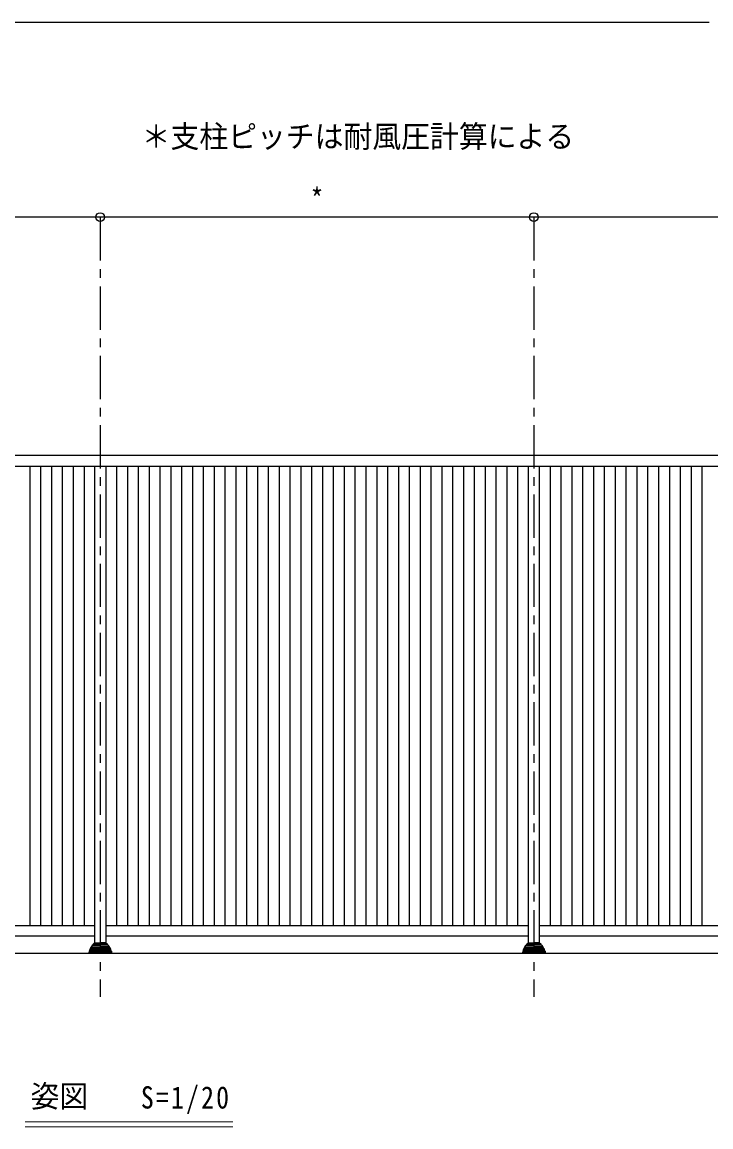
# Model space of a CAD drawing. Units: millimetres at full size, sheet at 1:5, with parts at other scales. Extents: x -1050 to 1050, y -742 to 742.
# Drawn here: x 307 to 705, y 45 to 682 of the extents above; entities that cross this region are included whole.
import ezdxf
from ezdxf.enums import TextEntityAlignment as Align

# ---------------------------------------------------------------- set-up
doc = ezdxf.new("R2010")
doc.units = ezdxf.units.MM
doc.header["$LTSCALE"] = 5
doc.linetypes.add('CHAIN1', pattern=[8, 5, -1, 1, -1])
doc.layers.add('0-9_文字', color=3, linetype='Continuous', lineweight=20)
doc.layers.add('1-5_図枠1_1', color=7, linetype='Continuous')
doc.layers.add('1-6_姿図', color=7, linetype='Continuous')
doc.styles.add('ＭＳ ゴシック', font='')
doc.styles.get('ＭＳ ゴシック').set_extended_font_data('MS Gothic')

# ---------------------------------------------------------------- blocks, each defined once
blk = doc.blocks.new('dimension_origin')
at = {"color": 0, "linetype": 'Continuous', "lineweight": -2}
blk.add_circle((0, 0), 1.25, dxfattribs=at)

msp = doc.modelspace()

# ---------------------------------------------------------------- linework, layer by layer
at = {"layer": '0-9_文字'}
for p, q in [((429.008, 48), (309.255, 48)), ((429.008, 45), (309.255, 45))]:
    msp.add_line(p, q, dxfattribs=at)
at = {"layer": '1-5_図枠1_1'}
msp.add_line((-990, 682.5), (703.535, 682.5), dxfattribs=at)
at = {"layer": '1-6_姿図'}
for p, q in [((352.5, 570), (102.5, 570)), ((602.5, 570), (352.5, 570)), ((852.5, 570), (602.5, 570)), ((872.5, 432.5), (-90, 432.5)), ((-90, 426.25), (872.5, 426.25)), ((311.875, 426.25), (311.875, 161.25)), ((318.125, 426.25), (318.125, 161.25)), ((324.375, 426.25), (324.375, 161.25)), ((330.625, 426.25), (330.625, 161.25)), ((336.875, 426.25), (336.875, 161.25)), ((343.125, 426.25), (343.125, 161.25)), ((349.375, 151.25), (349.375, 426.25)), ((355.625, 426.25), (355.625, 151.25)), ((361.875, 426.25), (361.875, 161.25)), ((368.125, 426.25), (368.125, 161.25)), ((374.375, 426.25), (374.375, 161.25)), ((380.625, 426.25), (380.625, 161.25)), ((386.875, 426.25), (386.875, 161.25)), ((393.125, 426.25), (393.125, 161.25)), ((399.375, 426.25), (399.375, 161.25)), ((405.625, 426.25), (405.625, 161.25)), ((411.875, 426.25), (411.875, 161.25)), ((418.125, 426.25), (418.125, 161.25)), ((424.375, 426.25), (424.375, 161.25)), ((430.625, 426.25), (430.625, 161.25)), ((436.875, 426.25), (436.875, 161.25)), ((443.125, 426.25), (443.125, 161.25)), ((449.375, 426.25), (449.375, 161.25)), ((455.625, 426.25), (455.625, 161.25)), ((461.875, 426.25), (461.875, 161.25)), ((468.125, 426.25), (468.125, 161.25)), ((474.375, 426.25), (474.375, 161.25)), ((480.625, 426.25), (480.625, 161.25)), ((486.875, 426.25), (486.875, 161.25)), ((493.125, 426.25), (493.125, 161.25)), ((499.375, 426.25), (499.375, 161.25)), ((505.625, 426.25), (505.625, 161.25)), ((511.875, 426.25), (511.875, 161.25)), ((518.125, 426.25), (518.125, 161.25)), ((524.375, 426.25), (524.375, 161.25)), ((530.625, 426.25), (530.625, 161.25)), ((536.875, 426.25), (536.875, 161.25)), ((543.125, 426.25), (543.125, 161.25)), ((549.375, 426.25), (549.375, 161.25)), ((555.625, 426.25), (555.625, 161.25)), ((561.875, 426.25), (561.875, 161.25)), ((568.125, 426.25), (568.125, 161.25)), ((574.375, 426.25), (574.375, 161.25)), ((580.625, 426.25), (580.625, 161.25)), ((586.875, 426.25), (586.875, 161.25)), ((593.125, 426.25), (593.125, 161.25)), ((599.375, 151.25), (599.375, 426.25)), ((605.625, 426.25), (605.625, 151.25)), ((611.875, 426.25), (611.875, 161.25)), ((618.125, 426.25), (618.125, 161.25)), ((624.375, 426.25), (624.375, 161.25)), ((630.625, 426.25), (630.625, 161.25)), ((636.875, 426.25), (636.875, 161.25)), ((643.125, 426.25), (643.125, 161.25)), ((649.375, 426.25), (649.375, 161.25)), ((655.625, 426.25), (655.625, 161.25)), ((661.875, 426.25), (661.875, 161.25)), ((668.125, 426.25), (668.125, 161.25)), ((674.375, 426.25), (674.375, 161.25)), ((680.625, 426.25), (680.625, 161.25)), ((686.875, 426.25), (686.875, 161.25)), ((693.125, 426.25), (693.125, 161.25)), ((699.375, 426.25), (699.375, 161.25)), ((105.625, 161.25), (349.375, 161.25)), ((355.625, 161.25), (599.375, 161.25)), ((605.625, 161.25), (849.375, 161.25)), ((349.375, 155), (105.625, 155)), ((599.375, 155), (355.625, 155)), ((849.375, 155), (605.625, 155)), ((346.312, 147.014), (346.312, 146.599)), ((346.63, 147.76), (346.63, 147.407)), ((346.63, 147.407), (352.5, 147.407)), ((347.033, 148.524), (347.033, 148.2)), ((347.033, 148.2), (352.5, 148.2)), ((347.485, 149.001), (352.5, 149.001)), ((347.549, 149.302), (347.549, 149.001)), ((348.007, 149.8), (352.5, 149.8)), ((348.198, 150.1), (348.198, 149.8)), ((348.652, 150.6), (352.5, 150.6)), ((348.875, 150.75), (348.875, 150.6)), ((349.375, 151.25), (352.5, 151.25)), ((355.625, 151.25), (352.5, 151.25)), ((356.348, 150.6), (352.5, 150.6)), ((356.993, 149.8), (352.5, 149.8)), ((357.515, 149.001), (352.5, 149.001)), ((357.967, 148.2), (352.5, 148.2)), ((358.37, 147.407), (352.5, 147.407)), ((356.125, 150.75), (356.125, 150.6)), ((356.802, 150.1), (356.802, 149.8)), ((357.451, 149.302), (357.451, 149.001)), ((357.967, 148.524), (357.967, 148.2)), ((358.37, 147.76), (358.37, 147.407)), ((358.688, 147.014), (358.688, 146.599)), ((596.312, 147.014), (596.312, 146.599)), ((596.63, 147.76), (596.63, 147.407)), ((596.63, 147.407), (602.5, 147.407)), ((597.033, 148.524), (597.033, 148.2)), ((597.033, 148.2), (602.5, 148.2)), ((597.485, 149.001), (602.5, 149.001)), ((597.549, 149.302), (597.549, 149.001)), ((598.007, 149.8), (602.5, 149.8)), ((598.198, 150.1), (598.198, 149.8)), ((598.652, 150.6), (602.5, 150.6)), ((598.875, 150.75), (598.875, 150.6)), ((599.375, 151.25), (602.5, 151.25)), ((605.625, 151.25), (602.5, 151.25)), ((606.348, 150.6), (602.5, 150.6)), ((606.993, 149.8), (602.5, 149.8)), ((607.515, 149.001), (602.5, 149.001)), ((607.967, 148.2), (602.5, 148.2)), ((608.37, 147.407), (602.5, 147.407)), ((606.125, 150.75), (606.125, 150.6)), ((606.802, 150.1), (606.802, 149.8)), ((607.451, 149.302), (607.451, 149.001)), ((607.967, 148.524), (607.967, 148.2)), ((608.37, 147.76), (608.37, 147.407)), ((608.688, 147.014), (608.688, 146.599)), ((877.5, 145), (-90, 145)), ((345.875, 145.482), (345.875, 145)), ((346.066, 146.311), (346.066, 145.8)), ((346.066, 145.8), (352.5, 145.8)), ((346.312, 146.6), (352.5, 146.6)), ((358.688, 146.6), (352.5, 146.6)), ((358.934, 145.8), (352.5, 145.8)), ((358.934, 146.311), (358.934, 145.8)), ((359.125, 145.482), (359.125, 145)), ((595.875, 145.482), (595.875, 145)), ((596.066, 146.311), (596.066, 145.8)), ((596.066, 145.8), (602.5, 145.8)), ((596.312, 146.6), (602.5, 146.6)), ((608.688, 146.6), (602.5, 146.6)), ((608.934, 145.8), (602.5, 145.8)), ((608.934, 146.311), (608.934, 145.8)), ((609.125, 145.482), (609.125, 145))]:
    msp.add_line(p, q, dxfattribs=at)
at = {"layer": '1-6_姿図', "linetype": 'CHAIN1'}
for p, q in [((352.5, 570), (352.5, 120)), ((602.5, 570), (602.5, 120))]:
    msp.add_line(p, q, dxfattribs=at)
at = {"layer": '1-6_姿図'}
for centre, radius, start, end in [((346.681, 147.04), 0.37, 97.87545, 184.11221), ((347.045, 147.785), 0.415, 91.62275, 183.49063), ((347.498, 148.536), 0.466, 91.64474, 181.439), ((348.037, 149.312), 0.488, 86.57068, 181.25523), ((348.709, 150.089), 0.512, 86.56134, 178.79631), ((349.375, 150.75), 0.5, 90, 180), ((355.625, 150.75), 0.5, 0, 90), ((356.291, 150.089), 0.512, 1.20369, 93.43866), ((356.963, 149.312), 0.488, 358.74477, 93.42932), ((357.502, 148.536), 0.466, 358.561, 88.35526), ((357.955, 147.785), 0.415, 356.50937, 88.37725), ((358.319, 147.04), 0.37, 355.88779, 82.12455), ((596.681, 147.04), 0.37, 97.87545, 184.11221), ((597.045, 147.785), 0.415, 91.62275, 183.49063), ((597.498, 148.536), 0.466, 91.64474, 181.439), ((598.037, 149.312), 0.488, 86.57068, 181.25523), ((598.709, 150.089), 0.512, 86.56134, 178.79631), ((599.375, 150.75), 0.5, 90, 180), ((605.625, 150.75), 0.5, 0, 90), ((606.291, 150.089), 0.512, 1.20369, 93.43866), ((606.963, 149.312), 0.488, 358.74477, 93.42932), ((607.502, 148.536), 0.466, 358.561, 88.35526), ((607.955, 147.785), 0.415, 356.50937, 88.37725), ((608.319, 147.04), 0.37, 355.88779, 82.12455), ((346.239, 145.48), 0.364, 118.33625, 179.71056), ((346.369, 146.303), 0.303, 100.92102, 178.46143), ((358.631, 146.303), 0.303, 1.53857, 79.07898), ((358.761, 145.48), 0.364, 0.28944, 61.66375), ((596.239, 145.48), 0.364, 118.33625, 179.71056), ((596.369, 146.303), 0.303, 100.92102, 178.46143), ((608.631, 146.303), 0.303, 1.53857, 79.07898), ((608.761, 145.48), 0.364, 0.28944, 61.66375)]:
    msp.add_arc(centre, radius, start, end, dxfattribs=at)

# ---------------------------------------------------------------- block references
at = {"layer": '1-6_姿図', "xscale": 2, "yscale": 2, "rotation": 180}
for p in [(352.5, 570), (602.5, 570)]:
    msp.add_blockref('dimension_origin', p, dxfattribs=at)
at = {"layer": '1-6_姿図', "xscale": 2, "yscale": 2}
for p in [(352.5, 570), (602.5, 570)]:
    msp.add_blockref('dimension_origin', p, dxfattribs=at)

# ---------------------------------------------------------------- texts
at = {"layer": '0-9_文字', "style": 'ＭＳ ゴシック', "width": 0.95}
for s, p in [('＊支柱ピッチは耐風圧計算による', (376.373, 606.251)), ('姿図', (312.321, 52.481))]:
    msp.add_text(s, height=12.83, dxfattribs=at).set_placement(p, align=Align.BOTTOM_LEFT)
at = {"layer": '0-9_文字', "insert": (375.914, 52.481), "char_height": 12.83, "attachment_point": 7, "style": 'ＭＳ ゴシック'}
msp.add_mtext('\\T1.17;\\W0.85;S=1/20', dxfattribs=at)
at = {"layer": '1-6_姿図', "style": 'ＭＳ ゴシック', "width": 0.85}
msp.add_text('*', height=12.83, dxfattribs=at).set_placement((473.75, 570), align=Align.BOTTOM_LEFT)

doc.saveas('drawing.dxf')
